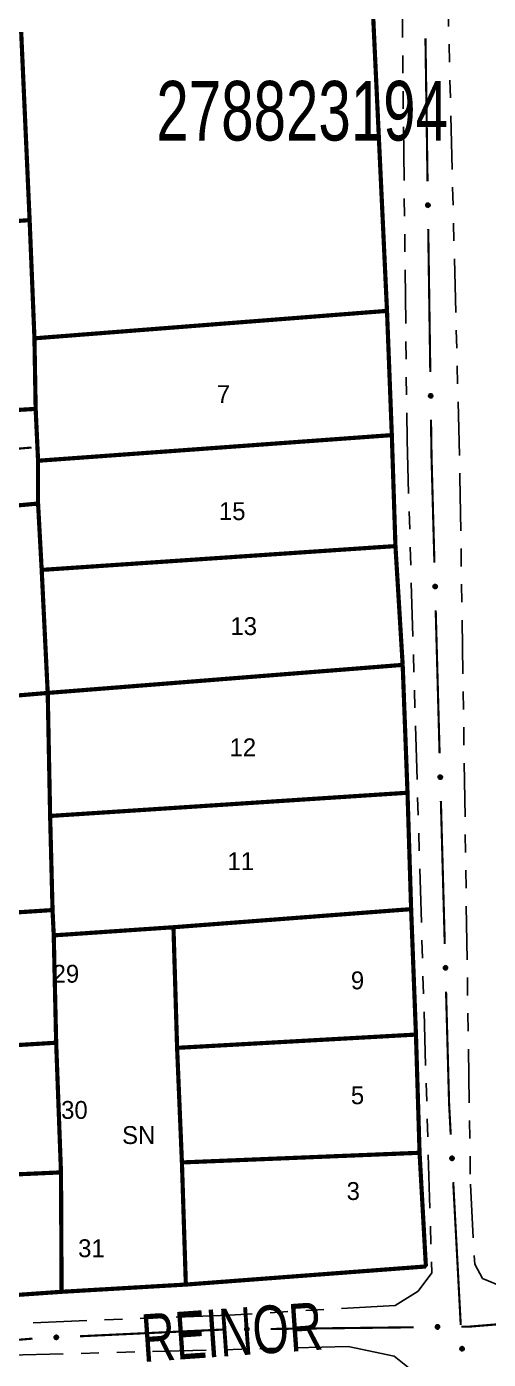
# Model space of a CAD drawing. Extents: x 205807 to 207855, y 4874692 to 4876446.
# Drawn here: x 206338.6 to 206377.4, y 4875189.6 to 4875301.4 of the extents above; entities that cross this region are included whole.
import ezdxf
from ezdxf.enums import TextEntityAlignment as Align

# ---------------------------------------------------------------- set-up
doc = ezdxf.new("R2010")
doc.units = 0
doc.header["$LTSCALE"] = 1.5
doc.header["$MEASUREMENT"] = 0
doc.linetypes.add('TRACO_25', pattern=[8, 3, -1, 1, -1, 1, -1])
for name, color, linetype in [('CD_MALHA_LOTES', 7, 'CONTINUOUS'), ('CD_TXT_QUADRA', 7, 'CONTINUOUS'), ('RU-QUADRA', 210, 'CONTINUOUS'), ('SV-EIXO-RUA-N-PAV', 6, 'CONTINUOUS'), ('SV-RUA-NAO-PAV', 7, 'CONTINUOUS'), ('SV-TXT-RUA-N-PAV', 7, 'CONTINUOUS'), ('Th_NmrPort', 1, 'CONTINUOUS')]:
    doc.layers.add(name, color=color, linetype=linetype)
doc.styles.add('ARIAL', font='ARIAL.SHX')

msp = doc.modelspace()

# ---------------------------------------------------------------- linework, layer by layer
at = {"layer": 'CD_MALHA_LOTES', "linetype": 'Continuous', "const_width": 0.35, "flags": 128}
for points in [[(206366.535042, 4875327.146228), (206368.862793, 4875277.554991)], [(206338.880336, 4875285.170788), (206338.17189, 4875300.959018)], [(206326.027097, 4875284.259928), (206338.880336, 4875285.170788)], [(206339.285163, 4875275.25254), (206338.880336, 4875285.170788)], [(206339.285163, 4875275.25254), (206368.862793, 4875277.554991)], [(206368.862793, 4875277.554991), (206369.26762, 4875267.13071)], [(206339.386369, 4875269.331954), (206339.285163, 4875275.25254)], [(206339.386369, 4875269.331954), (206327.241577, 4875268.623508)], [(206339.588783, 4875264.98007), (206339.386369, 4875269.331954)], [(206339.588783, 4875264.98007), (206369.26762, 4875267.13071)], [(206369.26762, 4875267.13071), (206369.57124, 4875257.819702)], [(206339.588783, 4875261.387235), (206339.588783, 4875264.98007)], [(206327.241577, 4875260.273963), (206339.588783, 4875261.387235)], [(206339.892402, 4875255.820872), (206339.588783, 4875261.387235)], [(206339.892402, 4875255.820872), (206369.57124, 4875257.819702)], [(206369.57124, 4875257.819702), (206370.178479, 4875247.850852)], [(206340.398435, 4875245.497798), (206339.892402, 4875255.820872)], [(206340.398435, 4875245.497798), (206370.178479, 4875247.850852)], [(206370.178479, 4875247.850852), (206370.583306, 4875237.122951)], [(206328.354849, 4875244.485732), (206340.398435, 4875245.497798)], [(206340.600849, 4875235.174724), (206340.398435, 4875245.497798)], [(206340.600849, 4875235.174724), (206370.583306, 4875237.122951)], [(206370.583306, 4875237.122951), (206370.886926, 4875227.356514)], [(206340.803262, 4875227.280609), (206340.600849, 4875235.174724)], [(206340.803262, 4875227.280609), (206329.316312, 4875226.521559)], [(206340.904468, 4875225.15527), (206340.803262, 4875227.280609)], [(206350.949224, 4875225.838415), (206370.886926, 4875227.356514)], [(206370.886926, 4875227.356514), (206371.291752, 4875216.831027)], [(206340.904468, 4875225.15527), (206350.949224, 4875225.838415)], [(206351.252844, 4875215.717754), (206350.949224, 4875225.838415)], [(206341.106882, 4875216.147882), (206340.904468, 4875225.15527)], [(206351.252844, 4875215.717754), (206371.291752, 4875216.831027)], [(206371.291752, 4875216.831027), (206371.595372, 4875206.912779)], [(206326.887353, 4875215.287626), (206341.106882, 4875216.147882)], [(206341.511708, 4875205.268172), (206341.106882, 4875216.147882)], [(206351.65767, 4875206.103126), (206351.252844, 4875215.717754)], [(206351.65767, 4875206.103126), (206371.595372, 4875206.912779)], [(206371.595372, 4875206.912779), (206372.126707, 4875197.374057)], [(206351.986592, 4875195.855957), (206351.65767, 4875206.103126)], [(206327.899419, 4875204.660932), (206341.511708, 4875205.268172)], [(206341.562311, 4875195.248718), (206341.511708, 4875205.268172)], [(206372.126707, 4875197.374057), (206351.986592, 4875195.855957)], [(206351.986592, 4875195.855957), (206341.562311, 4875195.248718)], [(206341.562311, 4875195.248718), (206328.607866, 4875194.337858)]]:
    msp.add_lwpolyline(points, dxfattribs=at)
at = {"layer": 'RU-QUADRA', "linetype": 'Continuous', "const_width": 0.18, "flags": 128}
for points in [[(206366.535042, 4875327.146228), (206368.862793, 4875277.554991), (206369.26762, 4875267.13071), (206369.57124, 4875257.819702), (206370.178479, 4875247.850852), (206370.583306, 4875237.122951), (206370.886926, 4875227.356514), (206371.291752, 4875216.831027), (206371.595372, 4875206.912779), (206372.126707, 4875197.374057), (206351.986592, 4875195.855957), (206341.562311, 4875195.248718), (206328.607866, 4875194.337858)], [(206327.241577, 4875260.273963), (206339.588783, 4875261.387235), (206339.588783, 4875264.98007), (206339.386369, 4875269.331954), (206327.241577, 4875268.623508)]]:
    msp.add_lwpolyline(points, dxfattribs=at)
at = {"layer": 'SV-EIXO-RUA-N-PAV', "const_width": 0.18}
for points in [[(206372.090192, 4875300.415668), (206372.264087, 4875288.416928)], [(206372.322052, 4875284.417348), (206372.495946, 4875272.418608)], [(206372.553911, 4875268.419028), (206372.597385, 4875265.419343)], [(206338.939609, 4875266.078342), (206339.038259, 4875266.086561)], [(206331.963789, 4875265.497023), (206338.939609, 4875266.078342)], [(206372.597385, 4875265.419343), (206372.598405, 4875265.348976)], [(206372.598405, 4875265.348976), (206372.840749, 4875256.422639)], [(206372.949306, 4875252.424113), (206373.274978, 4875240.428533)], [(206373.383535, 4875236.430006), (206373.709207, 4875224.434426)], [(206373.817764, 4875220.4359), (206374.062018, 4875211.439215)], [(206374.062018, 4875211.439215), (206374.073576, 4875211.013501)], [(206374.073576, 4875211.013501), (206374.208869, 4875208.442929)], [(206374.419105, 4875204.448458), (206375.049811, 4875192.465044)], [(206375.102148, 4875192.319763), (206375.794609, 4875192.327998)], [(206375.794609, 4875192.327998), (206387.06461, 4875193.247999)], [(206330.556024, 4875190.606965), (206339.121829, 4875191.320783)], [(206343.116767, 4875191.518444), (206355.103605, 4875192.080329)], [(206359.103282, 4875192.129294), (206371.102432, 4875192.272146)]]:
    msp.add_lwpolyline(points, dxfattribs=at)
at = {"layer": 'SV-EIXO-RUA-N-PAV'}
for points in [[(206372.401056, 4875286.562398), (206372.436616, 4875286.52882), (206372.460312, 4875286.49269), (206372.471403, 4875286.456867), (206372.472949, 4875286.422656), (206372.470588, 4875286.387478), (206372.460383, 4875286.352536), (206372.440467, 4875286.316264), (206372.407034, 4875286.280355), (206372.368426, 4875286.258514), (206372.333887, 4875286.245762), (206372.298307, 4875286.242096), (206372.264172, 4875286.244962), (206372.228227, 4875286.256762), (206372.191665, 4875286.277304), (206372.156372, 4875286.311796), (206372.133384, 4875286.347377), (206372.123567, 4875286.382308), (206372.120108, 4875286.418102), (206372.122948, 4875286.453987), (206372.133163, 4875286.488229), (206372.153912, 4875286.525003), (206372.188417, 4875286.559387), (206372.223643, 4875286.58272), (206372.258427, 4875286.593025), (206372.293743, 4875286.595637), (206372.329055, 4875286.593698), (206372.364606, 4875286.584903), (206372.401056, 4875286.562398)], [(206372.632916, 4875270.564079), (206372.668476, 4875270.5305), (206372.692172, 4875270.49437), (206372.703262, 4875270.458547), (206372.704808, 4875270.424336), (206372.702448, 4875270.389158), (206372.692243, 4875270.354216), (206372.672327, 4875270.317944), (206372.638894, 4875270.282036), (206372.600286, 4875270.260194), (206372.565747, 4875270.247442), (206372.530167, 4875270.243776), (206372.496031, 4875270.246642), (206372.460087, 4875270.258442), (206372.423525, 4875270.278984), (206372.388232, 4875270.313476), (206372.365244, 4875270.349057), (206372.355426, 4875270.383988), (206372.351967, 4875270.419782), (206372.354808, 4875270.455667), (206372.365022, 4875270.489909), (206372.385772, 4875270.526683), (206372.420277, 4875270.561067), (206372.455503, 4875270.5844), (206372.490287, 4875270.594705), (206372.525603, 4875270.597317), (206372.560915, 4875270.595378), (206372.596466, 4875270.586583), (206372.632916, 4875270.564079)], [(206373.001168, 4875254.569991), (206373.03715, 4875254.536866), (206373.061302, 4875254.501038), (206373.072844, 4875254.465358), (206373.074823, 4875254.431169), (206373.072908, 4875254.395964), (206373.063146, 4875254.360896), (206373.04369, 4875254.324375), (206373.010713, 4875254.288046), (206372.972385, 4875254.265718), (206372.938011, 4875254.25253), (206372.902479, 4875254.248414), (206372.868311, 4875254.250848), (206372.832219, 4875254.262193), (206372.795401, 4875254.282271), (206372.759674, 4875254.316314), (206372.736237, 4875254.351601), (206372.725979, 4875254.386405), (206372.722068, 4875254.422152), (206372.724454, 4875254.45807), (206372.734235, 4875254.492438), (206372.754517, 4875254.529472), (206372.788585, 4875254.56429), (206372.823512, 4875254.588066), (206372.858163, 4875254.598811), (206372.893443, 4875254.601869), (206372.928777, 4875254.600378), (206372.964436, 4875254.592032), (206373.001168, 4875254.569991)], [(206373.435397, 4875238.575885), (206373.47138, 4875238.542759), (206373.495531, 4875238.506931), (206373.507073, 4875238.471251), (206373.509052, 4875238.437062), (206373.507137, 4875238.401857), (206373.497375, 4875238.36679), (206373.477919, 4875238.330268), (206373.444943, 4875238.29394), (206373.406614, 4875238.271611), (206373.37224, 4875238.258424), (206373.336708, 4875238.254308), (206373.30254, 4875238.256741), (206373.266448, 4875238.268086), (206373.22963, 4875238.288164), (206373.193903, 4875238.322207), (206373.170467, 4875238.357494), (206373.160208, 4875238.392299), (206373.156297, 4875238.428046), (206373.158683, 4875238.463964), (206373.168464, 4875238.498332), (206373.188746, 4875238.535366), (206373.222814, 4875238.570183), (206373.257741, 4875238.59396), (206373.292392, 4875238.604704), (206373.327672, 4875238.607763), (206373.363006, 4875238.606271), (206373.398666, 4875238.597926), (206373.435397, 4875238.575885)], [(206373.869626, 4875222.581778), (206373.905609, 4875222.548652), (206373.92976, 4875222.512825), (206373.941302, 4875222.477145), (206373.943281, 4875222.442956), (206373.941366, 4875222.407751), (206373.931604, 4875222.372683), (206373.912148, 4875222.336162), (206373.879172, 4875222.299833), (206373.840844, 4875222.277505), (206373.806469, 4875222.264317), (206373.770937, 4875222.260201), (206373.736769, 4875222.262635), (206373.700678, 4875222.27398), (206373.663859, 4875222.294058), (206373.628132, 4875222.328101), (206373.604696, 4875222.363388), (206373.594437, 4875222.398192), (206373.590526, 4875222.433939), (206373.592912, 4875222.469857), (206373.602693, 4875222.504225), (206373.622975, 4875222.541259), (206373.657043, 4875222.576077), (206373.69197, 4875222.599853), (206373.726622, 4875222.610598), (206373.761902, 4875222.613656), (206373.797235, 4875222.612165), (206373.832895, 4875222.603819), (206373.869626, 4875222.581778)], [(206374.416364, 4875206.594961), (206374.453177, 4875206.562762), (206374.478232, 4875206.52756), (206374.490678, 4875206.492185), (206374.493526, 4875206.458058), (206374.492507, 4875206.422815), (206374.48364, 4875206.387511), (206374.465119, 4875206.350506), (206374.433078, 4875206.313351), (206374.39533, 4875206.290054), (206374.361302, 4875206.275997), (206374.325887, 4875206.270978), (206374.291667, 4875206.272542), (206374.255299, 4875206.282965), (206374.217982, 4875206.3021), (206374.181401, 4875206.335223), (206374.157074, 4875206.369902), (206374.145934, 4875206.404435), (206374.141114, 4875206.440071), (206374.142586, 4875206.476038), (206374.151489, 4875206.510643), (206374.170823, 4875206.548181), (206374.203994, 4875206.583854), (206374.238305, 4875206.608512), (206374.272672, 4875206.620134), (206374.307863, 4875206.624089), (206374.343223, 4875206.623497), (206374.379083, 4875206.616061), (206374.416364, 4875206.594961)], [(206372.957309, 4875192.404317), (206372.990979, 4875192.43979), (206373.027171, 4875192.463392), (206373.063022, 4875192.47439), (206373.097237, 4875192.475847), (206373.132409, 4875192.473396), (206373.167324, 4875192.463101), (206373.203545, 4875192.443091), (206373.239367, 4875192.409565), (206373.261108, 4875192.370901), (206373.273771, 4875192.336329), (206373.277345, 4875192.300739), (206373.274391, 4875192.266611), (206373.262498, 4875192.230697), (206373.241861, 4875192.194189), (206373.207277, 4875192.158985), (206373.171637, 4875192.136089), (206373.136681, 4875192.126362), (206373.100878, 4875192.122996), (206373.065001, 4875192.125929), (206373.030786, 4875192.136232), (206372.994065, 4875192.157077), (206372.959771, 4875192.191671), (206372.936529, 4875192.226957), (206372.926314, 4875192.261767), (206372.923793, 4875192.29709), (206372.925823, 4875192.332397), (206372.934711, 4875192.367925), (206372.957309, 4875192.404317)], [(206340.970283, 4875191.528029), (206341.002694, 4875191.564657), (206341.038039, 4875191.589509), (206341.073484, 4875191.601752), (206341.107628, 4875191.604404), (206341.142864, 4875191.603182), (206341.178117, 4875191.594113), (206341.215014, 4875191.57538), (206341.251985, 4875191.543126), (206341.275064, 4875191.505245), (206341.288927, 4875191.471137), (206341.293741, 4875191.435693), (206341.291981, 4875191.401483), (206341.28135, 4875191.365176), (206341.262001, 4875191.327969), (206341.228668, 4875191.291578), (206341.19385, 4875191.267451), (206341.159254, 4875191.256509), (206341.123591, 4875191.251894), (206341.087633, 4875191.253573), (206341.053079, 4875191.262675), (206341.015652, 4875191.282224), (206340.980171, 4875191.315599), (206340.955711, 4875191.350051), (206340.944286, 4875191.384484), (206340.940533, 4875191.419697), (206340.941328, 4875191.455053), (206340.94897, 4875191.49087), (206340.970283, 4875191.528029)], [(206356.958443, 4875192.213847), (206356.992113, 4875192.249321), (206357.028305, 4875192.272923), (206357.064156, 4875192.283921), (206357.098371, 4875192.285378), (206357.133543, 4875192.282927), (206357.168458, 4875192.272632), (206357.204679, 4875192.252621), (206357.2405, 4875192.219095), (206357.262242, 4875192.180431), (206357.274905, 4875192.14586), (206357.278479, 4875192.11027), (206357.275525, 4875192.076142), (206357.263631, 4875192.040228), (206357.242994, 4875192.00372), (206357.208411, 4875191.968516), (206357.172771, 4875191.94562), (206357.137814, 4875191.935893), (206357.102012, 4875191.932526), (206357.066134, 4875191.93546), (206357.031919, 4875191.945763), (206356.995199, 4875191.966607), (206356.960904, 4875192.001202), (206356.937663, 4875192.036487), (206356.927448, 4875192.071298), (206356.924927, 4875192.106621), (206356.926957, 4875192.141927), (206356.935844, 4875192.177456), (206356.958443, 4875192.213847)], [(206375.257305, 4875190.617076), (206375.294118, 4875190.584876), (206375.319173, 4875190.549675), (206375.33162, 4875190.5143), (206375.334467, 4875190.480172), (206375.333448, 4875190.44493), (206375.324581, 4875190.409625), (206375.306061, 4875190.372621), (206375.274019, 4875190.335465), (206375.236272, 4875190.312169), (206375.202243, 4875190.298111), (206375.166828, 4875190.293093), (206375.132609, 4875190.294657), (206375.096241, 4875190.30508), (206375.058923, 4875190.324215), (206375.022342, 4875190.357338), (206374.998016, 4875190.392017), (206374.986875, 4875190.426549), (206374.982056, 4875190.462185), (206374.983527, 4875190.498152), (206374.992431, 4875190.532758), (206375.011764, 4875190.570296), (206375.044935, 4875190.605969), (206375.079247, 4875190.630626), (206375.113613, 4875190.642249), (206375.148804, 4875190.646204), (206375.184164, 4875190.645611), (206375.220025, 4875190.638176), (206375.257305, 4875190.617076)]]:
    msp.add_lwpolyline(points, close=True, dxfattribs=at)
for points in [[(206372.122948, 4875286.453987), (206372.133384, 4875286.347377)], [(206372.128754, 4875286.466777), (206372.144296, 4875286.335995)], [(206372.133163, 4875286.488229), (206372.156372, 4875286.311796)], [(206372.145996, 4875286.501144), (206372.173442, 4875286.302301)], [(206372.153912, 4875286.525003), (206372.191665, 4875286.277304)], [(206372.17275, 4875286.538378), (206372.20939, 4875286.27007)], [(206372.188417, 4875286.559387), (206372.228227, 4875286.256762)], [(206372.20506, 4875286.568869), (206372.245082, 4875286.255576)], [(206372.223643, 4875286.58272), (206372.264172, 4875286.244962)], [(206372.240316, 4875286.584391), (206372.280694, 4875286.246539)], [(206372.258427, 4875286.593025), (206372.298307, 4875286.242096)], [(206372.275691, 4875286.591727), (206372.313459, 4875286.245649)], [(206372.293743, 4875286.595637), (206372.333887, 4875286.245762)], [(206372.312549, 4875286.590896), (206372.352868, 4875286.257138)], [(206372.329055, 4875286.593698), (206372.368426, 4875286.258514)], [(206372.346758, 4875286.584569), (206372.388104, 4875286.274024)], [(206372.364606, 4875286.584903), (206372.407034, 4875286.280355)], [(206372.381045, 4875286.572784), (206372.421818, 4875286.301806)], [(206372.401056, 4875286.562398), (206372.440467, 4875286.316264)], [(206372.419683, 4875286.543321), (206372.449897, 4875286.341789)], [(206372.436616, 4875286.52882), (206372.460383, 4875286.352536)], [(206372.450213, 4875286.508282), (206372.464371, 4875286.378844)], [(206372.460312, 4875286.49269), (206372.470588, 4875286.387478)], [(206372.354808, 4875270.455667), (206372.365244, 4875270.349057)], [(206372.360613, 4875270.468458), (206372.376155, 4875270.337675)], [(206372.365022, 4875270.489909), (206372.388232, 4875270.313476)], [(206372.377856, 4875270.502824), (206372.405302, 4875270.303981)], [(206372.385772, 4875270.526683), (206372.423525, 4875270.278984)], [(206372.40461, 4875270.540058), (206372.44125, 4875270.27175)], [(206372.420277, 4875270.561067), (206372.460087, 4875270.258442)], [(206372.43692, 4875270.570549), (206372.476942, 4875270.257256)], [(206372.455503, 4875270.5844), (206372.496031, 4875270.246642)], [(206372.472176, 4875270.586071), (206372.512554, 4875270.248219)], [(206372.490287, 4875270.594705), (206372.530167, 4875270.243776)], [(206372.507551, 4875270.593407), (206372.545319, 4875270.247329)], [(206372.525603, 4875270.597317), (206372.565747, 4875270.247442)], [(206372.544409, 4875270.592577), (206372.584727, 4875270.258818)], [(206372.560915, 4875270.595378), (206372.600286, 4875270.260194)], [(206372.578617, 4875270.586249), (206372.619964, 4875270.275704)], [(206372.596466, 4875270.586583), (206372.638894, 4875270.282036)], [(206372.612905, 4875270.574464), (206372.653678, 4875270.303486)], [(206372.632916, 4875270.564079), (206372.672327, 4875270.317944)], [(206372.651543, 4875270.545001), (206372.681757, 4875270.343469)], [(206372.668476, 4875270.5305), (206372.692243, 4875270.354216)], [(206372.682073, 4875270.509962), (206372.696231, 4875270.380524)], [(206372.692172, 4875270.49437), (206372.702448, 4875270.389158)], [(206372.724454, 4875254.45807), (206372.736237, 4875254.351601)], [(206372.730097, 4875254.470933), (206372.747292, 4875254.340358)], [(206372.734235, 4875254.492438), (206372.759674, 4875254.316314)], [(206372.746904, 4875254.505515), (206372.776863, 4875254.307035)], [(206372.754517, 4875254.529472), (206372.795401, 4875254.282271)], [(206372.773184, 4875254.543084), (206372.813216, 4875254.275261)], [(206372.788585, 4875254.56429), (206372.832219, 4875254.262193)], [(206372.805106, 4875254.573981), (206372.849088, 4875254.26122)], [(206372.823512, 4875254.588066), (206372.868311, 4875254.250848)], [(206372.840163, 4875254.589948), (206372.884812, 4875254.252634)], [(206372.858163, 4875254.598811), (206372.902479, 4875254.248414)], [(206372.875442, 4875254.597731), (206372.917585, 4875254.252159)], [(206372.893443, 4875254.601869), (206372.938011, 4875254.25253)], [(206372.912308, 4875254.597367), (206372.956845, 4875254.264145)], [(206372.928777, 4875254.600378), (206372.972385, 4875254.265718)], [(206372.946594, 4875254.591473), (206372.991866, 4875254.281476)], [(206372.964436, 4875254.592032), (206373.010713, 4875254.288046)], [(206372.981027, 4875254.580123), (206373.025225, 4875254.309683)], [(206373.001168, 4875254.569991), (206373.04369, 4875254.324375)], [(206373.020035, 4875254.551151), (206373.052796, 4875254.350017)], [(206373.03715, 4875254.536866), (206373.063146, 4875254.360896)], [(206373.051006, 4875254.516501), (206373.0668, 4875254.387253)], [(206373.061302, 4875254.501038), (206373.072908, 4875254.395964)], [(206373.158683, 4875238.463964), (206373.170467, 4875238.357494)], [(206373.164326, 4875238.476827), (206373.181522, 4875238.346251)], [(206373.168464, 4875238.498332), (206373.193903, 4875238.322207)], [(206373.181133, 4875238.511408), (206373.211092, 4875238.312928)], [(206373.188746, 4875238.535366), (206373.22963, 4875238.288164)], [(206373.207413, 4875238.548978), (206373.247445, 4875238.281155)], [(206373.222814, 4875238.570183), (206373.266448, 4875238.268086)], [(206373.239335, 4875238.579875), (206373.283317, 4875238.267113)], [(206373.257741, 4875238.59396), (206373.30254, 4875238.256741)], [(206373.274392, 4875238.595842), (206373.319041, 4875238.258528)], [(206373.292392, 4875238.604704), (206373.336708, 4875238.254308)], [(206373.309672, 4875238.603625), (206373.351814, 4875238.258053)], [(206373.327672, 4875238.607763), (206373.37224, 4875238.258424)], [(206373.346537, 4875238.603261), (206373.391075, 4875238.270039)], [(206373.363006, 4875238.606271), (206373.406614, 4875238.271611)], [(206373.380823, 4875238.597366), (206373.426095, 4875238.28737)], [(206373.398666, 4875238.597926), (206373.444943, 4875238.29394)], [(206373.415257, 4875238.586016), (206373.459455, 4875238.315576)], [(206373.435397, 4875238.575885), (206373.477919, 4875238.330268)], [(206373.454264, 4875238.557044), (206373.487025, 4875238.35591)], [(206373.47138, 4875238.542759), (206373.497375, 4875238.36679)], [(206373.485235, 4875238.522395), (206373.501029, 4875238.393146)], [(206373.495531, 4875238.506931), (206373.507137, 4875238.401857)], [(206373.657043, 4875222.576077), (206373.700678, 4875222.27398)], [(206373.673564, 4875222.585768), (206373.717546, 4875222.273007)], [(206373.69197, 4875222.599853), (206373.736769, 4875222.262635)], [(206373.708621, 4875222.601735), (206373.75327, 4875222.264421)], [(206373.726622, 4875222.610598), (206373.770937, 4875222.260201)], [(206373.743901, 4875222.609518), (206373.786043, 4875222.263946)], [(206373.761902, 4875222.613656), (206373.806469, 4875222.264317)], [(206373.780766, 4875222.609154), (206373.825304, 4875222.275932)], [(206373.797235, 4875222.612165), (206373.840844, 4875222.277505)], [(206373.815052, 4875222.60326), (206373.860324, 4875222.293263)], [(206373.832895, 4875222.603819), (206373.879172, 4875222.299833)], [(206373.849486, 4875222.591909), (206373.893684, 4875222.321469)], [(206373.869626, 4875222.581778), (206373.912148, 4875222.336162)], [(206373.888493, 4875222.562938), (206373.921254, 4875222.361804)], [(206373.592912, 4875222.469857), (206373.604696, 4875222.363388)], [(206373.598555, 4875222.48272), (206373.615751, 4875222.352144)], [(206373.602693, 4875222.504225), (206373.628132, 4875222.328101)], [(206373.615362, 4875222.517302), (206373.645321, 4875222.318822)], [(206373.622975, 4875222.541259), (206373.663859, 4875222.294058)], [(206373.641642, 4875222.554871), (206373.681674, 4875222.287048)], [(206373.905609, 4875222.548652), (206373.931604, 4875222.372683)], [(206373.919464, 4875222.528288), (206373.935258, 4875222.39904)], [(206373.92976, 4875222.512825), (206373.941366, 4875222.407751)], [(206374.142586, 4875206.476038), (206374.157074, 4875206.369902)], [(206374.1479, 4875206.48904), (206374.168412, 4875206.358944)], [(206374.151489, 4875206.510643), (206374.181401, 4875206.335223)], [(206374.163822, 4875206.524038), (206374.19882, 4875206.326384)], [(206374.170823, 4875206.548181), (206374.217982, 4875206.3021)], [(206374.189138, 4875206.562264), (206374.23597, 4875206.295546)], [(206374.203994, 4875206.583854), (206374.255299, 4875206.282965)], [(206374.220264, 4875206.593963), (206374.272187, 4875206.282421)], [(206374.238305, 4875206.608512), (206374.291667, 4875206.272542)], [(206374.254903, 4875206.610817), (206374.308118, 4875206.274747)], [(206374.272672, 4875206.620134), (206374.325887, 4875206.270978)], [(206374.289973, 4875206.619494), (206374.340893, 4875206.275106)], [(206374.307863, 4875206.624089), (206374.361302, 4875206.275997)], [(206374.326836, 4875206.620068), (206374.379835, 4875206.288087)], [(206374.343223, 4875206.623497), (206374.39533, 4875206.290054)], [(206374.361261, 4875206.615048), (206374.414403, 4875206.306303)], [(206374.379083, 4875206.616061), (206374.433078, 4875206.313351)], [(206374.395972, 4875206.604577), (206374.447035, 4875206.335349)], [(206374.416364, 4875206.594961), (206374.465119, 4875206.350506)], [(206374.435703, 4875206.576607), (206374.47357, 4875206.376371)], [(206374.453177, 4875206.562762), (206374.48364, 4875206.387511)], [(206374.467546, 4875206.542757), (206374.486623, 4875206.413952)], [(206374.478232, 4875206.52756), (206374.492507, 4875206.422815)], [(206372.925823, 4875192.332397), (206373.261108, 4875192.370901)], [(206372.934711, 4875192.367925), (206373.239367, 4875192.409565)], [(206372.934998, 4875192.350076), (206373.245649, 4875192.390619)], [(206372.946872, 4875192.384333), (206373.217954, 4875192.424405)], [(206372.957309, 4875192.404317), (206373.203545, 4875192.443091)], [(206372.976435, 4875192.422894), (206373.178045, 4875192.452586)], [(206372.990979, 4875192.43979), (206373.167324, 4875192.463101)], [(206373.011552, 4875192.453334), (206373.141026, 4875192.467157)], [(206373.027171, 4875192.463392), (206373.132409, 4875192.473396)], [(206340.940533, 4875191.419697), (206341.288927, 4875191.471137)], [(206340.941328, 4875191.455053), (206341.275064, 4875191.505245)], [(206340.944286, 4875191.384484), (206341.293741, 4875191.435693)], [(206340.944663, 4875191.438647), (206341.276943, 4875191.489739)], [(206340.945025, 4875191.401781), (206341.2897, 4875191.450722)], [(206340.94897, 4875191.49087), (206341.251985, 4875191.543126)], [(206340.949881, 4875191.473042), (206341.258925, 4875191.524411)], [(206340.953501, 4875191.366662), (206341.28987, 4875191.417946)], [(206340.955711, 4875191.350051), (206341.291981, 4875191.401483)], [(206340.960551, 4875191.507693), (206341.230068, 4875191.557209)], [(206340.970156, 4875191.331926), (206341.28199, 4875191.38206)], [(206340.970283, 4875191.528029), (206341.215014, 4875191.57538)], [(206340.980171, 4875191.315599), (206341.28135, 4875191.365176)], [(206340.988748, 4875191.547263), (206341.189198, 4875191.583979)], [(206341.001676, 4875191.300619), (206341.268658, 4875191.345918)], [(206341.002694, 4875191.564657), (206341.178117, 4875191.594113)], [(206341.015652, 4875191.282224), (206341.262001, 4875191.327969)], [(206341.022781, 4875191.578911), (206341.151694, 4875191.597248)], [(206341.038039, 4875191.589509), (206341.142864, 4875191.603182)], [(206341.039755, 4875191.275084), (206341.237607, 4875191.308946)], [(206341.053079, 4875191.262675), (206341.228668, 4875191.291578)], [(206341.074661, 4875191.258962), (206341.204873, 4875191.278726)], [(206341.087633, 4875191.253573), (206341.19385, 4875191.267451)], [(206356.924927, 4875192.106621), (206357.274905, 4875192.14586)], [(206356.926957, 4875192.141927), (206357.262242, 4875192.180431)], [(206356.927448, 4875192.071298), (206357.278479, 4875192.11027)], [(206356.92879, 4875192.088559), (206357.274964, 4875192.125431)], [(206356.929716, 4875192.125415), (206357.263578, 4875192.164869)], [(206356.935844, 4875192.177456), (206357.2405, 4875192.219095)], [(206356.936035, 4875192.053165), (206357.27399, 4875192.092669)], [(206356.936132, 4875192.159606), (206357.246782, 4875192.20015)], [(206356.937663, 4875192.036487), (206357.275525, 4875192.076142)], [(206356.948006, 4875192.193863), (206357.219088, 4875192.233935)], [(206356.951466, 4875192.017869), (206357.264861, 4875192.05708)], [(206356.958443, 4875192.213847), (206357.204679, 4875192.252621)], [(206356.960904, 4875192.001202), (206357.263631, 4875192.040228)], [(206356.977568, 4875192.232425), (206357.179178, 4875192.262117)], [(206356.981873, 4875191.98548), (206357.250275, 4875192.021426)], [(206356.992113, 4875192.249321), (206357.168458, 4875192.272632)], [(206356.995199, 4875191.966607), (206357.242994, 4875192.00372)], [(206357.012686, 4875192.262864), (206357.14216, 4875192.276687)], [(206357.019037, 4875191.95863), (206357.217951, 4875191.985561)], [(206357.028305, 4875192.272923), (206357.133543, 4875192.282927)], [(206357.031919, 4875191.945763), (206357.208411, 4875191.968516)], [(206357.053359, 4875191.941298), (206357.184181, 4875191.956502)], [(206357.066134, 4875191.93546), (206357.172771, 4875191.94562)], [(206372.923793, 4875192.29709), (206373.273771, 4875192.336329)], [(206372.926314, 4875192.261767), (206373.277345, 4875192.300739)], [(206372.927656, 4875192.279028), (206373.273831, 4875192.3159)], [(206372.928582, 4875192.315884), (206373.262444, 4875192.355339)], [(206372.934901, 4875192.243634), (206373.272856, 4875192.283138)], [(206372.936529, 4875192.226957), (206373.274391, 4875192.266611)], [(206372.950332, 4875192.208338), (206373.263727, 4875192.247549)], [(206372.959771, 4875192.191671), (206373.262498, 4875192.230697)], [(206372.980739, 4875192.175949), (206373.249141, 4875192.211895)], [(206372.994065, 4875192.157077), (206373.241861, 4875192.194189)], [(206373.017903, 4875192.149099), (206373.216817, 4875192.17603)], [(206373.030786, 4875192.136232), (206373.207277, 4875192.158985)], [(206373.052225, 4875192.131768), (206373.183048, 4875192.146971)], [(206373.065001, 4875192.125929), (206373.171637, 4875192.136089)], [(206374.983527, 4875190.498152), (206374.998016, 4875190.392017)], [(206374.988842, 4875190.511155), (206375.009353, 4875190.381059)], [(206374.992431, 4875190.532758), (206375.022342, 4875190.357338)], [(206375.004763, 4875190.546153), (206375.039761, 4875190.348499)], [(206375.011764, 4875190.570296), (206375.058923, 4875190.324215)], [(206375.030079, 4875190.584378), (206375.076911, 4875190.31766)], [(206375.044935, 4875190.605969), (206375.096241, 4875190.30508)], [(206375.061205, 4875190.616078), (206375.113128, 4875190.304536)], [(206375.079247, 4875190.630626), (206375.132609, 4875190.294657)], [(206375.095844, 4875190.632931), (206375.149059, 4875190.296862)], [(206375.113613, 4875190.642249), (206375.166828, 4875190.293093)], [(206375.130914, 4875190.641609), (206375.181834, 4875190.297221)], [(206375.148804, 4875190.646204), (206375.202243, 4875190.298111)], [(206375.167777, 4875190.642183), (206375.220777, 4875190.310202)], [(206375.184164, 4875190.645611), (206375.236272, 4875190.312169)], [(206375.202202, 4875190.637163), (206375.255345, 4875190.328418)], [(206375.220025, 4875190.638176), (206375.274019, 4875190.335465)], [(206375.236913, 4875190.626692), (206375.287976, 4875190.357464)], [(206375.257305, 4875190.617076), (206375.306061, 4875190.372621)], [(206375.276645, 4875190.598722), (206375.314512, 4875190.398486)], [(206375.294118, 4875190.584876), (206375.324581, 4875190.409625)], [(206375.308487, 4875190.564871), (206375.327564, 4875190.436066)], [(206375.319173, 4875190.549675), (206375.333448, 4875190.44493)]]:
    msp.add_lwpolyline(points, dxfattribs=at)
at = {"layer": 'SV-RUA-NAO-PAV', "linetype": 'TRACO_25'}
for points in [[(206349.978685, 4875400.461495, 5.965466), (206361.238512, 4875392.205369, 5.818098), (206364.407418, 4875387.941749, 5.826285), (206365.65624, 4875384.223259, 5.908156), (206366.413369, 4875379.63782, 5.908156), (206368.454481, 4875349.950906, 6.145582), (206370.111737, 4875304.995703, 6.170144), (206370.544105, 4875266.72441, 6.456693), (206372.619274, 4875196.84302, 6.40757), (206371.468132, 4875195.309054, 6.40757), (206369.539745, 4875194.100833, 6.489441), (206355.66008, 4875193.298704, 6.653183), (206326.69792, 4875192.159797, 7.078914), (206324.450392, 4875226.586808, 7.414585)], [(206283.752323, 4875182.431955, 8.257858), (206287.003247, 4875183.795049, 8.069554), (206308.511599, 4875185.043574, 7.701134), (206313.56346, 4875185.721028, 7.504643), (206319.151105, 4875186.696055, 7.406398), (206324.41548, 4875188.032405, 7.291779), (206328.45053, 4875188.94229, 7.160785), (206332.970649, 4875189.799877, 6.939733), (206337.198063, 4875189.927653, 6.931545), (206365.610613, 4875190.657919, 6.415757), (206369.463851, 4875189.833699, 6.415757), (206371.709132, 4875188.045104, 6.415757), (206373.238153, 4875185.323627, 6.383008), (206374.180945, 4875181.986553, 6.383008), (206375.968501, 4875137.38048, 6.383008), (206377.84077, 4875081.148523, 6.383008), (206381.135059, 4875013.310058, 6.374822), (206382.400472, 4875013.298254, 6.301137), (206383.784371, 4874997.185387, 6.309325), (206383.792047, 4874989.946903, 6.309325), (206383.792047, 4874990.095446, 6.309325), (206383.79767, 4874984.644495, 6.309325), (206383.52694, 4874973.340422, 7.611076)]]:
    msp.add_polyline3d(points, dxfattribs=at)
msp.add_polyline3d([(206375.865878, 4875204.28146, 6.423944), (206376.222878, 4875197.55787, 6.432131), (206376.873336, 4875196.357444, 6.432131), (206378.62632, 4875195.648364, 6.432131), (206441.55526, 4875200.770396, 5.883595), (206441.552895, 4875205.103224, 5.883595), (206441.541752, 4875225.517638, 5.899969), (206437.223691, 4875369.916096, 5.940905), (206370.561156, 4875389.169926, 5.940905), (206371.964079, 4875358.895921, 5.940905), (206373.307216, 4875329.912071, 6.088273), (206374.982863, 4875263.609522, 6.448505)], close=True, dxfattribs=at)

# ---------------------------------------------------------------- texts
at = {"layer": 'CD_TXT_QUADRA', "style": 'ARIAL', "width": 0.7}
msp.add_text('278823194', height=5, dxfattribs=at).set_placement((206349.512593, 4875291.848722))
at = {"layer": 'SV-TXT-RUA-N-PAV', "style": 'ARIAL', "width": 0.7}
msp.add_text('REINOR', height=4, rotation=4, dxfattribs=at).set_placement((206348.397834, 4875189.347989))
at = {"layer": 'Th_NmrPort', "color": 1}
for s, p in [('7', (206354.583069, 4875270.571601)), ('15', (206354.761621, 4875260.751223)), ('13', (206355.726415, 4875251.103815)), ('12', (206355.654383, 4875240.931916)), ('11', (206355.475831, 4875231.379367)), ('29', (206340.808387, 4875221.936444)), ('9', (206365.831865, 4875221.380438)), ('5', (206365.831865, 4875211.738612)), ('30', (206341.522596, 4875210.509096)), ('SN', (206346.637795, 4875208.399124)), ('3', (206365.47476, 4875203.703758)), ('31', (206342.951014, 4875198.903195))]:
    msp.add_text(s, height=1.5, dxfattribs=at).set_placement(p, align=Align.MIDDLE_LEFT)

doc.saveas('drawing.dxf')
